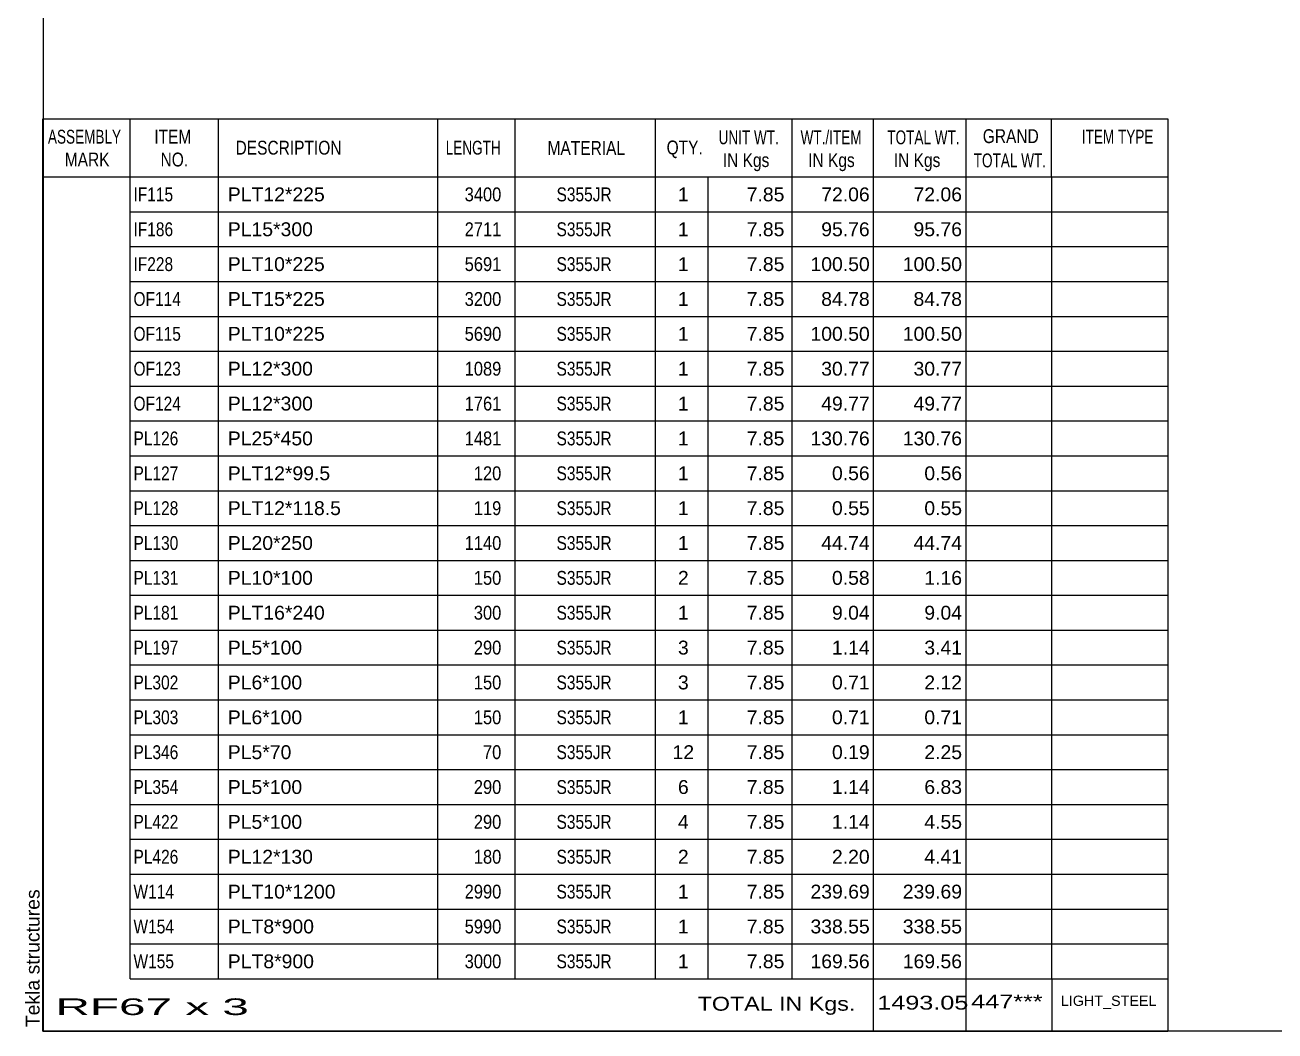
# Model space of a CAD drawing. Header units: millimetres. Extents: x -14 to 388, y -192 to 85.
# Drawn here: x -14 to 158.1, y -192.4 to -53.9 of the extents above; entities that cross this region are included whole.
import ezdxf

# ---------------------------------------------------------------- set-up
doc = ezdxf.new("R2010")
doc.units = ezdxf.units.MM
doc.styles.add('Arial', font='ARIAL.TTF', dxfattribs={"height": 0.2})

# ---------------------------------------------------------------- blocks, each defined once
blk = doc.blocks.new('Unknown-623515032-1211')
at = {"color": 5, "linetype": 'Continuous'}
for p, q in [((-11.52, 84.63), (-11.52, -192.37)), ((-11.52, -192.37), (388.48, -192.37))]:
    blk.add_line(p, q, dxfattribs=at)
at = {"color": 174, "linetype": 'Continuous', "style": 'Arial'}
blk.add_text('Tekla structures', height=1.9102, rotation=90, dxfattribs=at).set_placement((-12.02, -191.87))
blk = doc.blocks.new('CBS_BOM-623515032-15012')
at = {"color": 7, "linetype": 'Continuous'}
for p, q in [((-11.55, -74.8), (-11.55, -66.8)), ((-11.55, -66.8), (143.37, -66.8)), ((0.45, -74.8), (0.45, -66.8)), ((12.64, -74.8), (12.64, -66.8)), ((42.81, -74.8), (42.81, -66.8)), ((53.49, -74.8), (53.49, -66.8)), ((72.8, -74.8), (72.8, -66.8)), ((91.6, -74.8), (91.6, -66.8)), ((102.82, -74.8), (102.82, -66.8)), ((115.6, -74.8), (115.6, -66.8)), ((127.35, -74.8), (127.35, -66.8)), ((143.37, -66.8), (143.37, -74.79)), ((-11.55, -74.8), (143.37, -74.8)), ((-11.55, -79.6), (-11.55, -74.8)), ((0.45, -79.6), (0.45, -74.8)), ((12.64, -79.6), (12.64, -74.8)), ((42.81, -79.6), (42.81, -74.8)), ((53.49, -79.6), (53.49, -74.8)), ((72.8, -79.6), (72.8, -74.8)), ((80.07, -79.6), (80.07, -74.8)), ((91.6, -79.6), (91.6, -74.8)), ((102.82, -79.6), (102.82, -74.8)), ((115.6, -79.6), (115.6, -74.8)), ((127.37, -79.6), (127.37, -74.8)), ((143.37, -74.8), (143.37, -79.6)), ((-11.55, -84.4), (-11.55, -79.6)), ((0.45, -79.6), (143.37, -79.6)), ((0.45, -84.4), (0.45, -79.6)), ((12.64, -84.4), (12.64, -79.6)), ((42.81, -84.4), (42.81, -79.6)), ((53.49, -84.4), (53.49, -79.6)), ((72.8, -84.4), (72.8, -79.6)), ((80.07, -84.4), (80.07, -79.6)), ((91.6, -84.4), (91.6, -79.6)), ((102.82, -84.4), (102.82, -79.6)), ((115.6, -84.4), (115.6, -79.6)), ((127.37, -84.4), (127.37, -79.6)), ((143.37, -79.6), (143.37, -84.4)), ((-11.55, -89.2), (-11.55, -84.4)), ((0.45, -84.4), (143.37, -84.4)), ((0.45, -89.2), (0.45, -84.4)), ((12.64, -89.2), (12.64, -84.4)), ((42.81, -89.2), (42.81, -84.4)), ((53.49, -89.2), (53.49, -84.4)), ((72.8, -89.2), (72.8, -84.4)), ((80.07, -89.2), (80.07, -84.4)), ((91.6, -89.2), (91.6, -84.4)), ((102.82, -89.2), (102.82, -84.4)), ((115.6, -89.2), (115.6, -84.4)), ((127.37, -89.2), (127.37, -84.4)), ((143.37, -84.4), (143.37, -89.2)), ((-11.55, -94), (-11.55, -89.2)), ((0.45, -89.2), (143.37, -89.2)), ((0.45, -94), (0.45, -89.2)), ((12.64, -94), (12.64, -89.2)), ((42.81, -94), (42.81, -89.2)), ((53.49, -94), (53.49, -89.2)), ((72.8, -94), (72.8, -89.2)), ((80.07, -94), (80.07, -89.2)), ((91.6, -94), (91.6, -89.2)), ((102.82, -94), (102.82, -89.2)), ((115.6, -94), (115.6, -89.2)), ((127.37, -94), (127.37, -89.2)), ((143.37, -89.2), (143.37, -94)), ((-11.55, -98.8), (-11.55, -94)), ((0.45, -94), (143.37, -94)), ((0.45, -98.8), (0.45, -94)), ((12.64, -98.8), (12.64, -94)), ((42.81, -98.8), (42.81, -94)), ((53.49, -98.8), (53.49, -94)), ((72.8, -98.8), (72.8, -94)), ((80.07, -98.8), (80.07, -94)), ((91.6, -98.8), (91.6, -94)), ((102.82, -98.8), (102.82, -94)), ((115.6, -98.8), (115.6, -94)), ((127.37, -98.8), (127.37, -94)), ((143.37, -94), (143.37, -98.8)), ((-11.55, -103.6), (-11.55, -98.8)), ((0.45, -98.8), (143.37, -98.8)), ((0.45, -103.6), (0.45, -98.8)), ((12.64, -103.6), (12.64, -98.8)), ((42.81, -103.6), (42.81, -98.8)), ((53.49, -103.6), (53.49, -98.8)), ((72.8, -103.6), (72.8, -98.8)), ((80.07, -103.6), (80.07, -98.8)), ((91.6, -103.6), (91.6, -98.8)), ((102.82, -103.6), (102.82, -98.8)), ((115.6, -103.6), (115.6, -98.8)), ((127.37, -103.6), (127.37, -98.8)), ((143.37, -98.8), (143.37, -103.6)), ((-11.55, -108.4), (-11.55, -103.6)), ((0.45, -103.6), (143.37, -103.6)), ((0.45, -108.4), (0.45, -103.6)), ((12.64, -108.4), (12.64, -103.6)), ((42.81, -108.4), (42.81, -103.6)), ((53.49, -108.4), (53.49, -103.6)), ((72.8, -108.4), (72.8, -103.6)), ((80.07, -108.4), (80.07, -103.6)), ((91.6, -108.4), (91.6, -103.6)), ((102.82, -108.4), (102.82, -103.6)), ((115.6, -108.4), (115.6, -103.6)), ((127.37, -108.4), (127.37, -103.6)), ((143.37, -103.6), (143.37, -108.4)), ((-11.55, -113.2), (-11.55, -108.4)), ((0.45, -108.4), (143.37, -108.4)), ((0.45, -113.2), (0.45, -108.4)), ((12.64, -113.2), (12.64, -108.4)), ((42.81, -113.2), (42.81, -108.4)), ((53.49, -113.2), (53.49, -108.4)), ((72.8, -113.2), (72.8, -108.4)), ((80.07, -113.2), (80.07, -108.4)), ((91.6, -113.2), (91.6, -108.4)), ((102.82, -113.2), (102.82, -108.4)), ((115.6, -113.2), (115.6, -108.4)), ((127.37, -113.2), (127.37, -108.4)), ((143.37, -108.4), (143.37, -113.2)), ((-11.55, -118), (-11.55, -113.2)), ((0.45, -113.2), (143.37, -113.2)), ((0.45, -118), (0.45, -113.2)), ((12.64, -118), (12.64, -113.2)), ((42.81, -118), (42.81, -113.2)), ((53.49, -118), (53.49, -113.2)), ((72.8, -118), (72.8, -113.2)), ((80.07, -118), (80.07, -113.2)), ((91.6, -118), (91.6, -113.2)), ((102.82, -118), (102.82, -113.2)), ((115.6, -118), (115.6, -113.2)), ((127.37, -118), (127.37, -113.2)), ((143.37, -113.2), (143.37, -118)), ((-11.55, -122.8), (-11.55, -118)), ((0.45, -118), (143.37, -118)), ((0.45, -122.8), (0.45, -118)), ((12.64, -122.8), (12.64, -118)), ((42.81, -122.8), (42.81, -118)), ((53.49, -122.8), (53.49, -118)), ((72.8, -122.8), (72.8, -118)), ((80.07, -122.8), (80.07, -118)), ((91.6, -122.8), (91.6, -118)), ((102.82, -122.8), (102.82, -118)), ((115.6, -122.8), (115.6, -118)), ((127.37, -122.8), (127.37, -118)), ((143.37, -118), (143.37, -122.8)), ((-11.55, -127.6), (-11.55, -122.8)), ((0.45, -122.8), (143.37, -122.8)), ((0.45, -127.6), (0.45, -122.8)), ((12.64, -127.6), (12.64, -122.8)), ((42.81, -127.6), (42.81, -122.8)), ((53.49, -127.6), (53.49, -122.8)), ((72.8, -127.6), (72.8, -122.8)), ((80.07, -127.6), (80.07, -122.8)), ((91.6, -127.6), (91.6, -122.8)), ((102.82, -127.6), (102.82, -122.8)), ((115.6, -127.6), (115.6, -122.8)), ((127.37, -127.6), (127.37, -122.8)), ((143.37, -122.8), (143.37, -127.6)), ((-11.55, -132.4), (-11.55, -127.6)), ((0.45, -127.6), (143.37, -127.6)), ((0.45, -132.4), (0.45, -127.6)), ((12.64, -132.4), (12.64, -127.6)), ((42.81, -132.4), (42.81, -127.6)), ((53.49, -132.4), (53.49, -127.6)), ((72.8, -132.4), (72.8, -127.6)), ((80.07, -132.4), (80.07, -127.6)), ((91.6, -132.4), (91.6, -127.6)), ((102.82, -132.4), (102.82, -127.6)), ((115.6, -132.4), (115.6, -127.6)), ((127.37, -132.4), (127.37, -127.6)), ((143.37, -127.6), (143.37, -132.4)), ((-11.55, -137.2), (-11.55, -132.4)), ((0.45, -132.4), (143.37, -132.4)), ((0.45, -137.2), (0.45, -132.4)), ((12.64, -137.2), (12.64, -132.4)), ((42.81, -137.2), (42.81, -132.4)), ((53.49, -137.2), (53.49, -132.4)), ((72.8, -137.2), (72.8, -132.4)), ((80.07, -137.2), (80.07, -132.4)), ((91.6, -137.2), (91.6, -132.4)), ((102.82, -137.2), (102.82, -132.4)), ((115.6, -137.2), (115.6, -132.4)), ((127.37, -137.2), (127.37, -132.4)), ((143.37, -132.4), (143.37, -137.2)), ((-11.55, -142), (-11.55, -137.2)), ((0.45, -137.2), (143.37, -137.2)), ((0.45, -142), (0.45, -137.2)), ((12.64, -142), (12.64, -137.2)), ((42.81, -142), (42.81, -137.2)), ((53.49, -142), (53.49, -137.2)), ((72.8, -142), (72.8, -137.2)), ((80.07, -142), (80.07, -137.2)), ((91.6, -142), (91.6, -137.2)), ((102.82, -142), (102.82, -137.2)), ((115.6, -142), (115.6, -137.2)), ((127.37, -142), (127.37, -137.2)), ((143.37, -137.2), (143.37, -142)), ((-11.55, -146.8), (-11.55, -142)), ((0.45, -142), (143.37, -142)), ((0.45, -146.8), (0.45, -142)), ((12.64, -146.8), (12.64, -142)), ((42.81, -146.8), (42.81, -142)), ((53.49, -146.8), (53.49, -142)), ((72.8, -146.8), (72.8, -142)), ((80.07, -146.8), (80.07, -142)), ((91.6, -146.8), (91.6, -142)), ((102.82, -146.8), (102.82, -142)), ((115.6, -146.8), (115.6, -142)), ((127.37, -146.8), (127.37, -142)), ((143.37, -142), (143.37, -146.8)), ((-11.55, -151.6), (-11.55, -146.8)), ((0.45, -146.8), (143.37, -146.8)), ((0.45, -151.6), (0.45, -146.8)), ((12.64, -151.6), (12.64, -146.8)), ((42.81, -151.6), (42.81, -146.8)), ((53.49, -151.6), (53.49, -146.8)), ((72.8, -151.6), (72.8, -146.8)), ((80.07, -151.6), (80.07, -146.8)), ((91.6, -151.6), (91.6, -146.8)), ((102.82, -151.6), (102.82, -146.8)), ((115.6, -151.6), (115.6, -146.8)), ((127.37, -151.6), (127.37, -146.8)), ((143.37, -146.8), (143.37, -151.6)), ((-11.55, -156.4), (-11.55, -151.6)), ((0.45, -151.6), (143.37, -151.6)), ((0.45, -156.4), (0.45, -151.6)), ((12.64, -156.4), (12.64, -151.6)), ((42.81, -156.4), (42.81, -151.6)), ((53.49, -156.4), (53.49, -151.6)), ((72.8, -156.4), (72.8, -151.6)), ((80.07, -156.4), (80.07, -151.6)), ((91.6, -156.4), (91.6, -151.6)), ((102.82, -156.4), (102.82, -151.6)), ((115.6, -156.4), (115.6, -151.6)), ((127.37, -156.4), (127.37, -151.6)), ((143.37, -151.6), (143.37, -156.4)), ((-11.55, -161.2), (-11.55, -156.4)), ((0.45, -156.4), (143.37, -156.4)), ((0.45, -161.2), (0.45, -156.4)), ((12.64, -161.2), (12.64, -156.4)), ((42.81, -161.2), (42.81, -156.4)), ((53.49, -161.2), (53.49, -156.4)), ((72.8, -161.2), (72.8, -156.4)), ((80.07, -161.2), (80.07, -156.4)), ((91.6, -161.2), (91.6, -156.4)), ((102.82, -161.2), (102.82, -156.4)), ((115.6, -161.2), (115.6, -156.4)), ((127.37, -161.2), (127.37, -156.4)), ((143.37, -156.4), (143.37, -161.2)), ((-11.55, -166), (-11.55, -161.2)), ((0.45, -161.2), (143.37, -161.2)), ((0.45, -166), (0.45, -161.2)), ((12.64, -166), (12.64, -161.2)), ((42.81, -166), (42.81, -161.2)), ((53.49, -166), (53.49, -161.2)), ((72.8, -166), (72.8, -161.2)), ((80.07, -166), (80.07, -161.2)), ((91.6, -166), (91.6, -161.2)), ((102.82, -166), (102.82, -161.2)), ((115.6, -166), (115.6, -161.2)), ((127.37, -166), (127.37, -161.2)), ((143.37, -161.2), (143.37, -166)), ((-11.55, -170.8), (-11.55, -166)), ((0.45, -166), (143.37, -166)), ((0.45, -170.8), (0.45, -166)), ((12.64, -170.8), (12.64, -166)), ((42.81, -170.8), (42.81, -166)), ((53.49, -170.8), (53.49, -166)), ((72.8, -170.8), (72.8, -166)), ((80.07, -170.8), (80.07, -166)), ((91.6, -170.8), (91.6, -166)), ((102.82, -170.8), (102.82, -166)), ((115.6, -170.8), (115.6, -166)), ((127.37, -170.8), (127.37, -166)), ((143.37, -166), (143.37, -170.8)), ((-11.55, -175.6), (-11.55, -170.8)), ((0.45, -170.8), (143.37, -170.8)), ((0.45, -175.6), (0.45, -170.8)), ((12.64, -175.6), (12.64, -170.8)), ((42.81, -175.6), (42.81, -170.8)), ((53.49, -175.6), (53.49, -170.8)), ((72.8, -175.6), (72.8, -170.8)), ((80.07, -175.6), (80.07, -170.8)), ((91.6, -175.6), (91.6, -170.8)), ((102.82, -175.6), (102.82, -170.8)), ((115.6, -175.6), (115.6, -170.8)), ((127.37, -175.6), (127.37, -170.8)), ((143.37, -170.8), (143.37, -175.6)), ((-11.55, -180.4), (-11.55, -175.6)), ((0.45, -175.6), (143.37, -175.6)), ((0.45, -180.4), (0.45, -175.6)), ((12.64, -180.4), (12.64, -175.6)), ((42.81, -180.4), (42.81, -175.6)), ((53.49, -180.4), (53.49, -175.6)), ((72.8, -180.4), (72.8, -175.6)), ((80.07, -180.4), (80.07, -175.6)), ((91.6, -180.4), (91.6, -175.6)), ((102.82, -180.4), (102.82, -175.6)), ((115.6, -180.4), (115.6, -175.6)), ((127.37, -180.4), (127.37, -175.6)), ((143.37, -175.6), (143.37, -180.4)), ((-11.55, -185.2), (-11.55, -180.4)), ((0.45, -180.4), (143.37, -180.4)), ((0.45, -185.2), (0.45, -180.4)), ((12.64, -185.2), (12.64, -180.4)), ((42.81, -185.2), (42.81, -180.4)), ((53.49, -185.2), (53.49, -180.4)), ((72.8, -185.2), (72.8, -180.4)), ((80.07, -185.2), (80.07, -180.4)), ((91.6, -185.2), (91.6, -180.4)), ((102.82, -185.2), (102.82, -180.4)), ((115.6, -185.2), (115.6, -180.4)), ((127.37, -185.2), (127.37, -180.4)), ((143.37, -180.4), (143.37, -185.2)), ((-11.55, -192.4), (-11.55, -185.22)), ((0.45, -185.2), (143.37, -185.2)), ((102.82, -192.4), (102.82, -185.22)), ((115.6, -192.4), (115.6, -185.22)), ((127.41, -192.4), (127.41, -185.22)), ((143.37, -185.2), (143.37, -192.4)), ((-11.55, -192.4), (143.37, -192.4))]:
    blk.add_line(p, q, dxfattribs=at)
at = {"color": 3, "linetype": 'Continuous', "style": 'Arial'}
for s, height, width, p in [('ASSEMBLY', 1.91, 0.7, (-10.87, -70.22)), ('ITEM', 1.91, 0.8, (3.78, -70.22)), ('UNIT WT.', 1.91, 0.7, (81.49, -70.3)), ('WT./ITEM', 1.91, 0.7, (92.78, -70.3)), ('TOTAL WT.', 1.91, 0.7, (104.72, -70.3)), ('GRAND', 1.91, 0.8, (117.87, -70.14)), ('ITEM TYPE', 1.91, 0.7, (131.51, -70.22)), ('DESCRIPTION', 1.9102, 0.8, (14.97, -71.73)), ('LENGTH', 1.91, 0.7, (43.91, -71.73)), ('MATERIAL', 1.91, 0.8, (57.93, -71.77)), ('QTY.', 1.91, 0.8, (74.33, -71.7)), ('MARK', 1.91, 0.8, (-8.55, -73.36)), ('NO.', 1.91, 0.8, (4.64, -73.36)), ('IN Kgs', 1.91, 0.8, (82.07, -73.44)), ('IN Kgs', 1.91, 0.8, (93.83, -73.44)), ('IN Kgs', 1.91, 0.8, (105.62, -73.44)), ('TOTAL WT.', 1.91, 0.7, (116.62, -73.48))]:
    blk.add_text(s, height=height, dxfattribs=dict(at, width=width)).set_placement(p)
at = {"color": 7, "linetype": 'Continuous', "style": 'Arial'}
for s, width, p in [('IF115', 0.8, (0.91, -78.16)), ('3400', 0.85, (46.52, -78.16)), ('S355JR', 0.8, (59.17, -78.16)), ('IF186', 0.8, (0.91, -82.96)), ('2711', 0.85, (46.52, -82.96)), ('S355JR', 0.8, (59.17, -82.96)), ('IF228', 0.8, (0.91, -87.76)), ('5691', 0.85, (46.52, -87.76)), ('S355JR', 0.8, (59.17, -87.76)), ('OF114', 0.8, (0.91, -92.56)), ('3200', 0.85, (46.52, -92.56)), ('S355JR', 0.8, (59.17, -92.56)), ('OF115', 0.8, (0.91, -97.36)), ('5690', 0.85, (46.52, -97.36)), ('S355JR', 0.8, (59.17, -97.36)), ('OF123', 0.8, (0.91, -102.16)), ('1089', 0.85, (46.52, -102.16)), ('S355JR', 0.8, (59.17, -102.16)), ('OF124', 0.8, (0.91, -106.96)), ('1761', 0.85, (46.52, -106.96)), ('S355JR', 0.8, (59.17, -106.96)), ('PL126', 0.8, (0.91, -111.76)), ('1481', 0.85, (46.52, -111.76)), ('S355JR', 0.8, (59.17, -111.76)), ('PL127', 0.8, (0.91, -116.56)), ('120', 0.85, (47.78, -116.56)), ('S355JR', 0.8, (59.17, -116.56)), ('PL128', 0.8, (0.91, -121.36)), ('119', 0.85, (47.78, -121.36)), ('S355JR', 0.8, (59.17, -121.36)), ('PL130', 0.8, (0.91, -126.16)), ('1140', 0.85, (46.52, -126.16)), ('S355JR', 0.8, (59.17, -126.16)), ('PL131', 0.8, (0.91, -130.96)), ('150', 0.85, (47.78, -130.96)), ('S355JR', 0.8, (59.17, -130.96)), ('PL181', 0.8, (0.91, -135.76)), ('300', 0.85, (47.78, -135.76)), ('S355JR', 0.8, (59.17, -135.76)), ('PL197', 0.8, (0.91, -140.56)), ('290', 0.85, (47.78, -140.56)), ('S355JR', 0.8, (59.17, -140.56)), ('PL302', 0.8, (0.91, -145.36)), ('150', 0.85, (47.78, -145.36)), ('S355JR', 0.8, (59.17, -145.36)), ('PL303', 0.8, (0.91, -150.16)), ('150', 0.85, (47.78, -150.16)), ('S355JR', 0.8, (59.17, -150.16)), ('PL346', 0.8, (0.91, -154.96)), ('70', 0.85, (49.04, -154.96)), ('S355JR', 0.8, (59.17, -154.96)), ('PL354', 0.8, (0.91, -159.76)), ('290', 0.85, (47.78, -159.76)), ('S355JR', 0.8, (59.17, -159.76)), ('PL422', 0.8, (0.91, -164.56)), ('290', 0.85, (47.78, -164.56)), ('S355JR', 0.8, (59.17, -164.56)), ('PL426', 0.8, (0.91, -169.36)), ('180', 0.85, (47.78, -169.36)), ('S355JR', 0.8, (59.17, -169.36)), ('W114', 0.8, (0.91, -174.16)), ('2990', 0.85, (46.52, -174.16)), ('S355JR', 0.8, (59.17, -174.16)), ('W154', 0.8, (0.91, -178.96)), ('5990', 0.85, (46.52, -178.96)), ('S355JR', 0.8, (59.17, -178.96)), ('W155', 0.8, (0.91, -183.76)), ('3000', 0.85, (46.52, -183.76)), ('S355JR', 0.8, (59.17, -183.76))]:
    blk.add_text(s, height=1.91, dxfattribs=dict(at, width=width)).set_placement(p)
for s, height, p in [('PLT12*225', 1.91, (13.9, -78.16)), ('1', 1.91, (75.89, -78.16)), ('7.85', 1.91, (85.36, -78.16)), ('72.06', 1.91, (95.62, -78.16)), ('72.06', 1.91, (108.33, -78.16)), ('PL15*300', 1.91, (13.9, -82.96)), ('1', 1.91, (75.89, -82.96)), ('7.85', 1.91, (85.36, -82.96)), ('95.76', 1.91, (95.62, -82.96)), ('95.76', 1.91, (108.33, -82.96)), ('PLT10*225', 1.91, (13.9, -87.76)), ('1', 1.91, (75.89, -87.76)), ('7.85', 1.91, (85.36, -87.76)), ('100.50', 1.91, (94.14, -87.76)), ('100.50', 1.91, (106.85, -87.76)), ('PLT15*225', 1.91, (13.9, -92.56)), ('1', 1.91, (75.89, -92.56)), ('7.85', 1.91, (85.36, -92.56)), ('84.78', 1.91, (95.62, -92.56)), ('84.78', 1.91, (108.33, -92.56)), ('PLT10*225', 1.91, (13.9, -97.36)), ('1', 1.91, (75.89, -97.36)), ('7.85', 1.91, (85.36, -97.36)), ('100.50', 1.91, (94.14, -97.36)), ('100.50', 1.91, (106.85, -97.36)), ('PL12*300', 1.91, (13.9, -102.16)), ('1', 1.91, (75.89, -102.16)), ('7.85', 1.91, (85.36, -102.16)), ('30.77', 1.91, (95.62, -102.16)), ('30.77', 1.91, (108.33, -102.16)), ('PL12*300', 1.91, (13.9, -106.96)), ('1', 1.91, (75.89, -106.96)), ('7.85', 1.91, (85.36, -106.96)), ('49.77', 1.91, (95.62, -106.96)), ('49.77', 1.91, (108.33, -106.96)), ('PL25*450', 1.91, (13.9, -111.76)), ('1', 1.91, (75.89, -111.76)), ('7.85', 1.91, (85.36, -111.76)), ('130.76', 1.91, (94.14, -111.76)), ('130.76', 1.91, (106.85, -111.76)), ('PLT12*99.5', 1.91, (13.9, -116.56)), ('1', 1.91, (75.89, -116.56)), ('7.85', 1.91, (85.36, -116.56)), ('0.56', 1.91, (97.1, -116.56)), ('0.56', 1.91, (109.82, -116.56)), ('PLT12*118.5', 1.9102, (13.9, -121.36)), ('1', 1.91, (75.89, -121.36)), ('7.85', 1.91, (85.36, -121.36)), ('0.55', 1.91, (97.1, -121.36)), ('0.55', 1.91, (109.82, -121.36)), ('PL20*250', 1.91, (13.9, -126.16)), ('1', 1.91, (75.89, -126.16)), ('7.85', 1.91, (85.36, -126.16)), ('44.74', 1.91, (95.62, -126.16)), ('44.74', 1.91, (108.33, -126.16)), ('PL10*100', 1.91, (13.9, -130.96)), ('2', 1.91, (75.89, -130.96)), ('7.85', 1.91, (85.36, -130.96)), ('0.58', 1.91, (97.1, -130.96)), ('1.16', 1.91, (109.82, -130.96)), ('PLT16*240', 1.91, (13.9, -135.76)), ('1', 1.91, (75.89, -135.76)), ('7.85', 1.91, (85.36, -135.76)), ('9.04', 1.91, (97.1, -135.76)), ('9.04', 1.91, (109.82, -135.76)), ('PL5*100', 1.91, (13.9, -140.56)), ('3', 1.91, (75.89, -140.56)), ('7.85', 1.91, (85.36, -140.56)), ('1.14', 1.91, (97.1, -140.56)), ('3.41', 1.91, (109.82, -140.56)), ('PL6*100', 1.91, (13.9, -145.36)), ('3', 1.91, (75.89, -145.36)), ('7.85', 1.91, (85.36, -145.36)), ('0.71', 1.91, (97.1, -145.36)), ('2.12', 1.91, (109.82, -145.36)), ('PL6*100', 1.91, (13.9, -150.16)), ('1', 1.91, (75.89, -150.16)), ('7.85', 1.91, (85.36, -150.16)), ('0.71', 1.91, (97.1, -150.16)), ('0.71', 1.91, (109.82, -150.16)), ('PL5*70', 1.91, (13.9, -154.96)), ('12', 1.91, (75.15, -154.96)), ('7.85', 1.91, (85.36, -154.96)), ('0.19', 1.91, (97.1, -154.96)), ('2.25', 1.91, (109.82, -154.96)), ('PL5*100', 1.91, (13.9, -159.76)), ('6', 1.91, (75.89, -159.76)), ('7.85', 1.91, (85.36, -159.76)), ('1.14', 1.91, (97.1, -159.76)), ('6.83', 1.91, (109.82, -159.76)), ('PL5*100', 1.91, (13.9, -164.56)), ('4', 1.91, (75.89, -164.56)), ('7.85', 1.91, (85.36, -164.56)), ('1.14', 1.91, (97.1, -164.56)), ('4.55', 1.91, (109.82, -164.56)), ('PL12*130', 1.91, (13.9, -169.36)), ('2', 1.91, (75.89, -169.36)), ('7.85', 1.91, (85.36, -169.36)), ('2.20', 1.91, (97.1, -169.36)), ('4.41', 1.91, (109.82, -169.36)), ('PLT10*1200', 1.91, (13.9, -174.16)), ('1', 1.91, (75.89, -174.16)), ('7.85', 1.91, (85.36, -174.16)), ('239.69', 1.91, (94.14, -174.16)), ('239.69', 1.91, (106.85, -174.16)), ('PLT8*900', 1.91, (13.9, -178.96)), ('1', 1.91, (75.89, -178.96)), ('7.85', 1.91, (85.36, -178.96)), ('338.55', 1.91, (94.14, -178.96)), ('338.55', 1.91, (106.85, -178.96)), ('PLT8*900', 1.91, (13.9, -183.76)), ('1', 1.91, (75.89, -183.76)), ('7.85', 1.91, (85.36, -183.76)), ('169.56', 1.91, (94.14, -183.76)), ('169.56', 1.91, (106.85, -183.76))]:
    blk.add_text(s, height=height, dxfattribs=at).set_placement(p)
at = {"color": 6, "linetype": 'Continuous', "style": 'Arial'}
for s, height, width, p in [('1493.05', 1.91, 1.3, (103.34, -189.45)), ('447***', 1.91, 1.3, (116.28, -189.29)), ('RF67 x 3', 2.292, 2.05, (-9.83, -190.2)), ('TOTAL IN Kgs.', 1.9102, 1.2, (78.61, -189.6))]:
    blk.add_text(s, height=height, dxfattribs=dict(at, width=width)).set_placement(p)
blk.add_text('LIGHT_STEEL', height=1.4135, dxfattribs=at).set_placement((128.62, -188.94))

msp = doc.modelspace()

# ---------------------------------------------------------------- block references
for name in ['Unknown-623515032-1211', 'CBS_BOM-623515032-15012']:
    msp.add_blockref(name, (0, 0))

doc.saveas('drawing.dxf')
